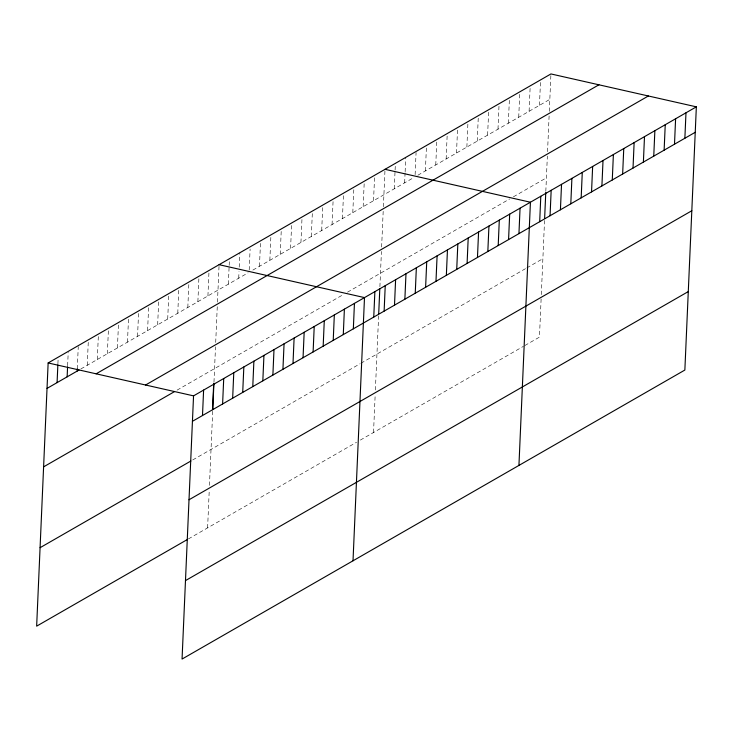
<?xml version="1.0" encoding="UTF-8"?>
<svg xmlns="http://www.w3.org/2000/svg" width="733" height="733" viewBox="0 0 733 733"><rect width="100%" height="100%" fill="white"/><g stroke="black" fill="none" stroke-linecap="round" stroke-linejoin="round"><path stroke-width="0.55" stroke-dasharray="3.67 2.75" d="M57.907 363.815L58.099 359.39M67.628 365.776L68.206 352.5M77.295 368.846L78.257 346.718M87.254 365.281L88.363 339.837M97.315 359.5L98.424 334.056M107.366 353.718L108.475 328.274M117.427 347.937L118.535 322.493M127.478 342.155L128.587 316.711M137.538 336.374L138.647 310.929M147.59 330.592L148.698 305.157M157.65 324.811L158.759 299.376M167.701 319.038L168.81 293.594M177.762 313.257L178.87 287.812M187.813 307.475L188.922 282.031M197.873 301.694L198.982 276.249M207.925 295.912L209.033 270.468M207.604 527.888L209.272 489.745M209.455 485.393L212.698 411.259M213.972 382.067L215.511 346.801M215.704 342.439L217.27 306.476M217.463 302.115L219.094 264.686M228.357 284.175L229.127 266.473M229.172 265.364L229.466 258.731M238.72 278.21L239.013 271.577M239.205 267.151L239.838 252.766M249.193 270.037L250.109 249.018M259.464 266.29L260.572 240.845M269.836 260.325L270.944 234.89M280.208 254.369L281.316 228.925M290.58 248.405L291.688 222.96M300.942 242.449L302.06 217.005M311.314 236.484L312.423 211.04M321.686 230.519L322.795 205.084M332.058 224.564L333.167 199.119M342.43 218.599L343.539 193.155M352.793 212.643L353.911 187.199M363.165 206.679L364.274 181.234M373.537 200.714L374.645 175.279M373.528 432.507L375.195 394.372M375.378 390.011L378.622 315.877M379.896 286.685L381.435 251.419M381.627 247.067L383.194 211.104M383.386 206.743L385.017 169.314M394.281 188.793L395.05 171.101M395.096 169.992L395.389 163.358M404.643 182.838L405.083 172.878M405.129 171.769L405.761 157.393M415.116 174.665L416.078 152.537M425.387 170.908L426.496 145.473M435.759 164.952L436.868 139.508M446.131 158.988L447.24 133.553M456.503 153.032L457.612 127.588M466.866 147.067L467.984 121.623M477.238 141.112L478.347 115.667M487.61 135.147L488.719 109.703M497.982 129.182L499.091 103.747M508.354 123.226L509.462 97.782M518.717 117.262L519.834 91.817M529.089 111.306L530.206 85.862M539.461 105.341L540.569 79.897M541.119 298.991L539.451 337.134L524.37 345.802M541.311 294.639L544.546 220.505M545.819 191.313L547.359 156.047M547.551 151.685L549.118 115.722M549.31 111.37L550.941 73.941M80.859 368.956L248.148 272.795M252.867 270.083L413.137 177.954M417.847 175.251L549.832 99.376M177.074 390.139L343.713 294.354M347.488 292.183L509.637 198.973M513.412 196.811L546.406 177.835M192.742 459.939L359.985 363.806M360.929 363.266L525.909 268.434M526.853 267.884L542.878 258.676M188.408 538.92L356.559 442.265M360.324 440.093L523.426 346.343"/><path stroke-width="1.1" d="M696.35 106.844L193.549 395.866L182.059 659.059L684.86 370.046L696.35 106.844L550.941 73.941L48.14 362.954L36.65 626.156L187.492 539.451M57.082 382.617L57.861 364.924M67.143 376.835L67.573 366.885M77.203 371.054L77.295 368.846M202.491 415.529L203.609 390.084M212.552 409.747L213.66 384.303M212.79 409.014L213.917 383.185M222.603 403.965L223.721 378.521M232.663 398.184L233.772 372.74M242.715 392.402L243.832 366.967M252.775 386.621L253.884 361.186M262.826 380.848L263.944 355.404M272.887 375.067L273.995 349.623M282.938 369.285L284.056 343.841M292.998 363.504L294.107 338.06M303.05 357.722L304.168 332.278M313.11 351.941L314.219 326.497M323.171 346.159L324.279 320.724M333.222 340.378L334.33 314.943M343.282 334.605L344.391 309.161M353.333 328.824L354.442 303.38M353.013 560.791L364.503 297.598L219.094 264.686M373.757 317.077L374.875 291.642M378.714 313.632L379.795 288.93M384.129 311.122L385.237 285.678M394.501 305.157L395.609 279.713M404.873 299.201L405.981 273.757M415.245 293.237L416.353 267.792M425.616 287.272L426.725 261.837M435.979 281.316L437.097 255.872M446.351 275.351L447.46 249.907M456.723 269.396L457.832 243.952M467.095 263.431L468.204 237.987M477.467 257.466L478.576 232.031M487.83 251.511L488.948 226.066M498.202 245.546L499.31 220.102M508.574 239.59L509.682 214.146M518.946 233.625L520.054 208.181M518.937 465.418L530.426 202.226L385.017 169.314M539.69 221.705L540.798 196.261M544.637 218.26L545.773 192.431M550.052 215.74L551.17 190.305M560.424 209.785L561.533 184.34M570.796 203.82L571.905 178.376M581.168 197.864L582.277 172.42M591.54 191.899L592.649 166.455M601.903 185.935L603.021 160.5M612.275 179.979L613.384 154.535M622.647 174.014L623.756 148.57M633.019 168.059L634.127 142.614M643.391 162.094L644.499 136.65M653.754 156.129L654.871 130.694M664.125 150.173L665.243 124.729M674.497 144.209L675.606 118.764M684.869 138.253L685.978 112.809M47.031 388.398L79.027 370.009M96.124 373.821L598.925 84.799M145.565 385.008L648.366 95.986M43.604 466.857L174.335 391.715M192.44 421.31L695.241 132.288M40.077 547.698L190.919 460.993M189.013 499.769L691.815 210.747M185.486 580.6L688.287 291.587M48.14 362.954L193.549 395.866"/></g></svg>
